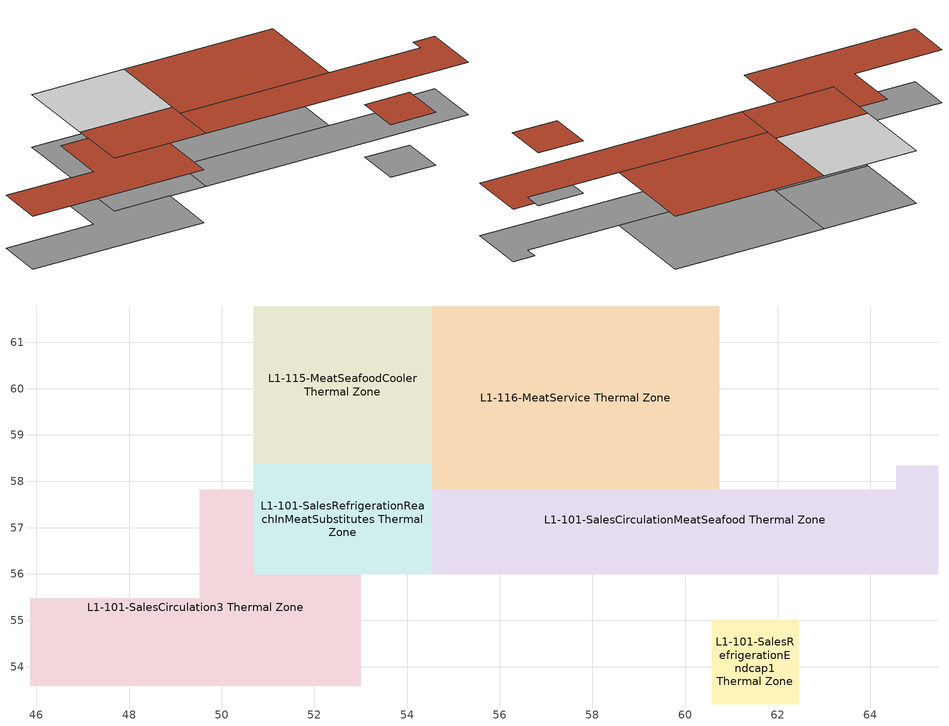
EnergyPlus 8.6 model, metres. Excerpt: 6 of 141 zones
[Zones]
L1-101-SalesCirculation3 Thermal Zone
 floor ground (Hole): 53.01,55.99 53.01,53.58 45.87,53.58 45.87,55.47 49.53,55.47 49.53,57.81 50.69,57.81 50.69,55.99 z0
 roof outside (Roof_BOH): 45.87,55.47 45.87,53.58 53.01,53.58 53.01,55.99 50.69,55.99 50.69,57.81 49.53,57.81 49.53,55.47 z2.13
L1-101-SalesCirculationMeatSeafood Thermal Zone
 floor ground (Hole): 65.46,58.34 65.46,55.99 54.53,55.99 54.53,57.81 64.56,57.81 64.56,58.34 z0
 roof outside (Roof_BOH): 54.53,57.81 54.53,55.99 65.46,55.99 65.46,58.34 64.56,58.34 64.56,57.81 z2.13
L1-101-SalesRefrigerationEndcap1 Thermal Zone
 floor ground (Hole): 62.45,55.02 62.45,53.19 60.58,53.19 60.58,55.02 z0
 roof outside (Roof_BOH): 60.58,55.02 60.58,53.19 62.45,53.19 62.45,55.02 z2.13
L1-101-SalesRefrigerationReachInMeatSubstitutes Thermal Zone
 floor ground (Hole): 54.53,58.37 54.53,55.99 50.69,55.99 50.69,58.37 z0
 roof outside (Roof_BOH): 50.69,58.37 50.69,55.99 54.53,55.99 54.53,58.37 z2.13
L1-115-MeatSeafoodCooler Thermal Zone
 floor ground (Hole): 54.53,61.78 54.53,58.37 50.69,58.37 50.69,61.78 z0
 ceiling to L1S1-MeatSeafoodCooler Thermal Zone (Hole): 50.69,61.78 50.69,58.37 54.53,58.37 54.53,61.78 z2.13
L1-116-MeatService Thermal Zone
 floor ground (Hole): 60.74,61.78 60.74,57.81 54.53,57.81 54.53,61.78 z0
 roof outside (Roof_BOH): 54.53,61.78 54.53,57.81 60.74,57.81 60.74,61.78 z2.13
[Building]
NoeValleyWFM.idf: North Axis {deg}=356.173; Terrain=City; Solar Distribution=FullInteriorAndExteriorWithReflections; Maximum Number of Warmup Days=25; Minimum Number of Warmup Days=6
[Site:Location]
1E1ABA: Latitude {deg}=0; Longitude {deg}=0; Time Zone {hr}=0; Elevation {m}=0
[Material]
Name | Roughness | Thickness {m} | Conductivity {W/m-K} | Density {kg/m3} | Specific Heat {J/kg-K}
Insulation: Cellular glass - 75mm | MediumRough | 0.075 | 0.05 | 136 | 750
Plywood (Douglas Fir) - 12.7mm | Smooth | 0.0127 | 0.12 | 540 | 1210
[Material:NoMass]
Name | Roughness | Thermal Resistance {m2-K/W} | Thermal Absorptance | Solar Absorptance | Visible Absorptance
Vaporseal - plastic film | Rough | 0.002
Air | VeryRough | 0.00158499 | 0.001 | 0.001 | 0.001
[Construction]
Roof_BOH: Vaporseal - plastic film, Insulation: Cellular glass - 75mm, Plywood (Douglas Fir) - 12.7mm
Hole: Air
[Zone]
L1-101-SalesCirculation3 Thermal Zone; L1-101-SalesCirculationMeatSeafood Thermal Zone; L1-101-SalesRefrigerationEndcap1 Thermal Zone; L1-101-SalesRefrigerationReachInMeatSubstitutes Thermal Zone; L1-115-MeatSeafoodCooler Thermal Zone; L1-116-MeatService Thermal Zone
[ElectricEquipment] Zone or ZoneList=L1-116-MeatService Thermal Zone; Design Level Calculation Method=EquipmentLevel
Name | Schedule | Design Level {W}
3300A - Scale; 3300B - Scale | Equipment_Cashier | 120
3213A - Ref Table Top; 3213B - Ref Table Top; 3213C - Ref Table Top; 3213D - Ref Table Top | Equipment_Misc1 | 660
3308 - Table Top Grinder | Equipment_Misc1 | 740
3302 - Slicer | Equipment_Misc1 | 300
3320 - Wrapper | Equipment_Misc1 | 780
[Exterior:Lights] Schedule=Lighting_Outdoor; Control Option=AstronomicalClock
Name | Design Level {W}
M3-A Exterior; M3-B Exterior; M3-C Exterior; M3-D Exterior; M3-E Exterior; M3-F Exterior; M3-G Exterior; M3-H Exterior | 70
M4-A Exterior; M4-B Exterior | 26
[Schedule:Compact]
Equipment_Cashier; Equipment_Misc1: Through: 12/31, For: Weekdays, Until: 06:00, 0.2, Until: 08:00, 0.4, Until: 09:00, 0.7, Until: 18:00, 0.9, Until: 20:00, 0.8, Until: 21:00, 0.7, Until: 22:00, 0.4, Until: 24:00, 0.2, For: Saturday, Until: 06:00, 0.15, Until: 08:00, 0.3, Until: 09:00, 0.5, Until: 10:00, 0.8, Until: 18:00, 0.9, Until: 19:00, 0.7, Until: 21:00, 0.5, Until: 22:00, 0.3, Until: 24:00, 0.15, For: SummerDesignDay, Until: 24:00, 1, For: WinterDesignDay, Until: 24:00, 0, For: Sunday Holidays AllOtherDays, Until: 06:00, 0.15, Until: 10:00, 0.3, Until: 12:00, 0.6, Until: 17:00, 0.8, Until: 18:00, 0.6, Until: 22:00, 0.4, Until: 24:00, 0.15
Lighting_Outdoor: Through: 12/31, For: Weekdays, Until: 06:00, 0.05, Until: 08:00, 0.2, Until: 09:00, 0.5, Until: 18:00, 0.9, Until: 20:00, 0.6, Until: 21:00, 0.5, Until: 22:00, 0.2, Until: 24:00, 0.05, For: Saturday, Until: 06:00, 0.05, Until: 08:00, 0.1, Until: 09:00, 0.3, Until: 10:00, 0.6, Until: 18:00, 0.9, Until: 19:00, 0.5, Until: 21:00, 0.3, Until: 22:00, 0.1, Until: 24:00, 0.05, For: SummerDesignDay, Until: 24:00, 1, For: WinterDesignDay, Until: 24:00, 0, For: Sunday Holidays AllOtherDays, Until: 06:00, 0.05, Until: 10:00, 0.1, Until: 12:00, 0.4, Until: 17:00, 0.6, Until: 18:00, 0.4, Until: 22:00, 0.2, Until: 24:00, 0.05
